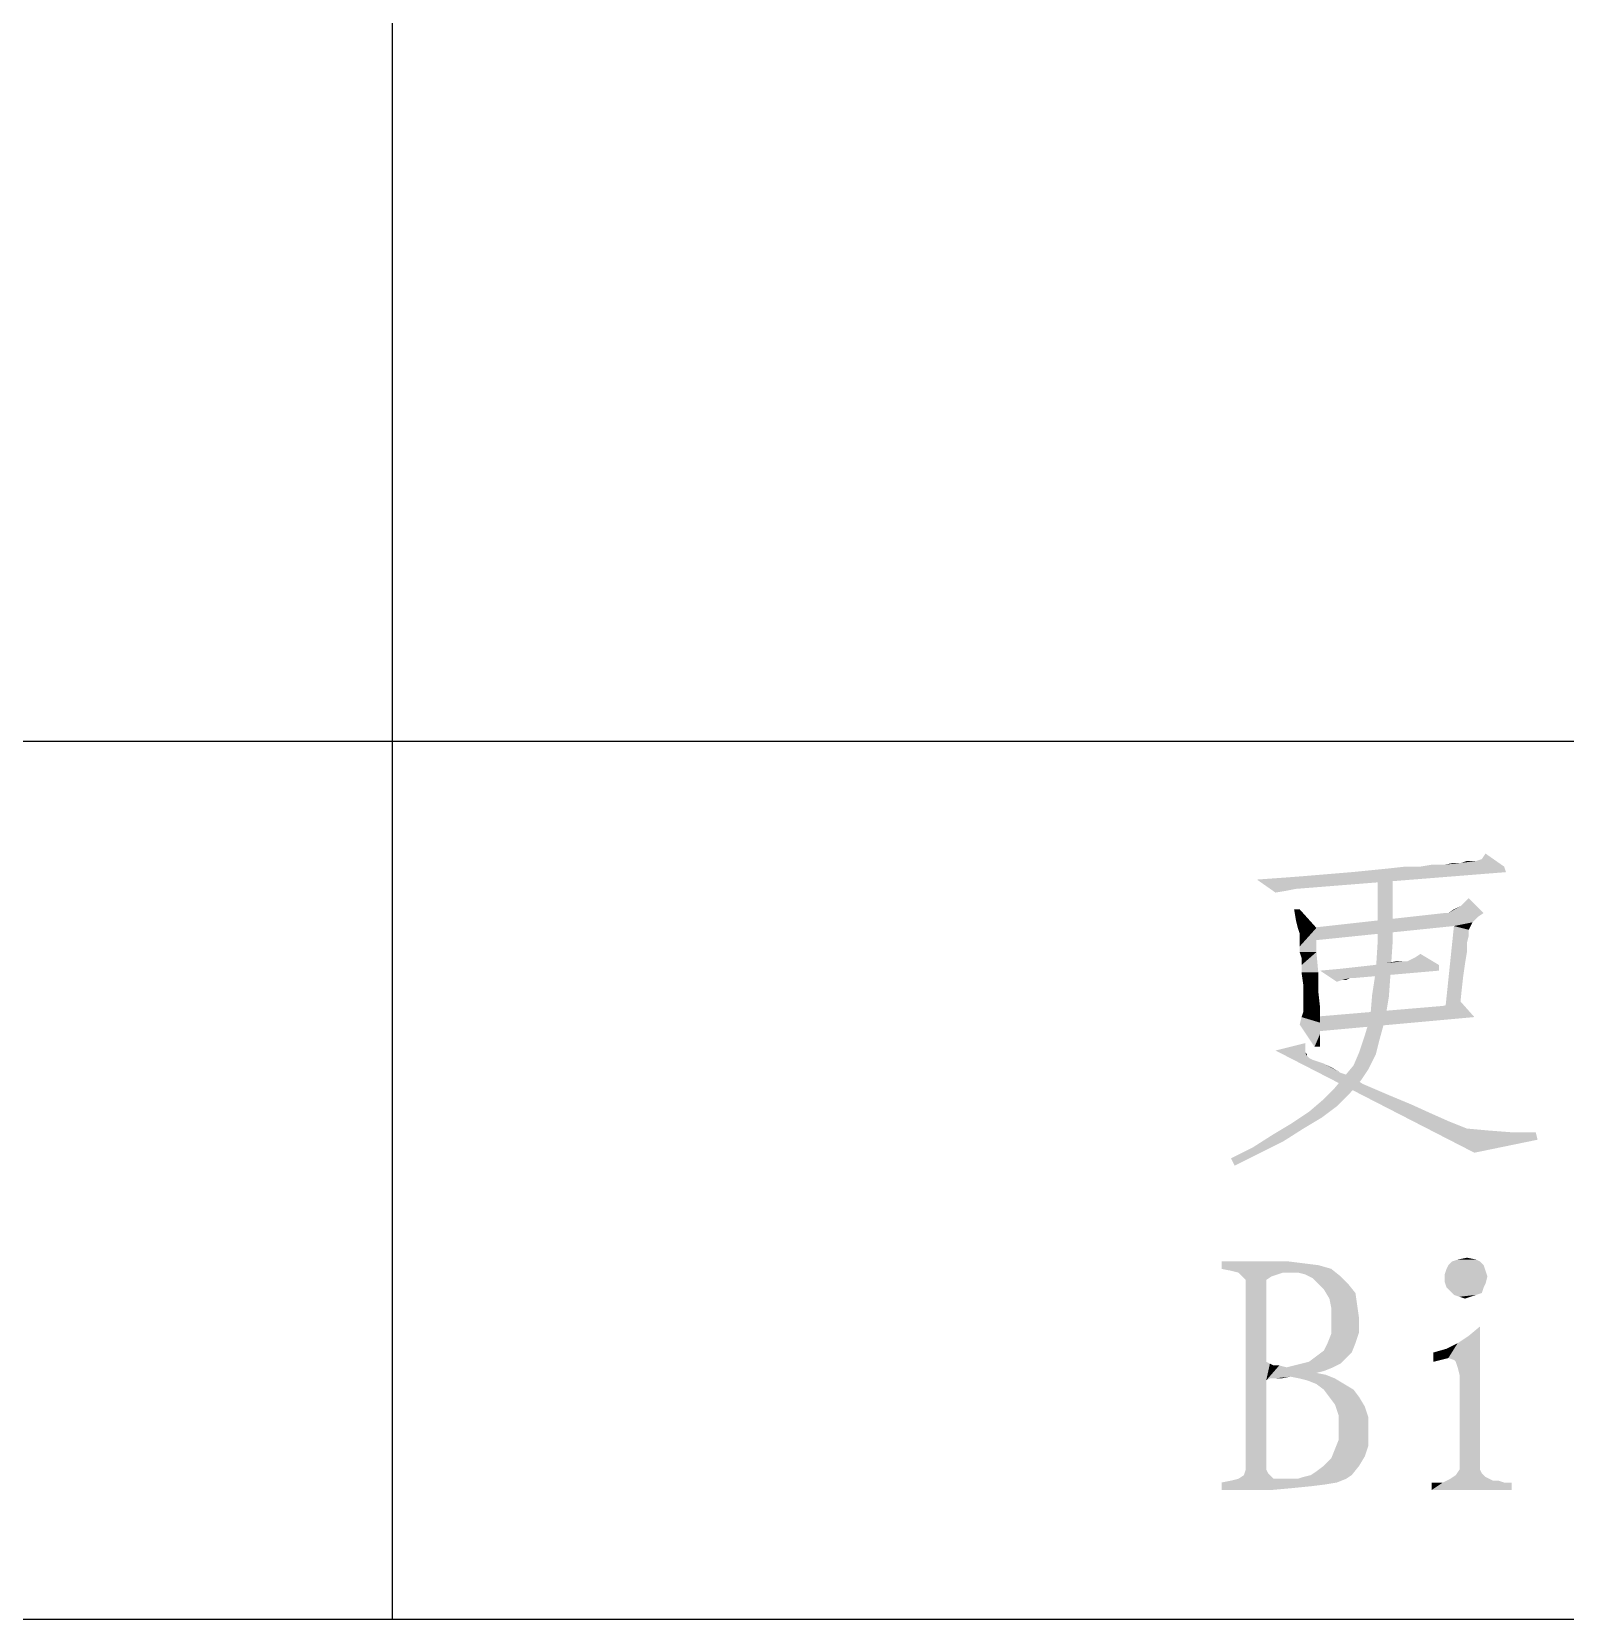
# Model space of a CAD drawing. Header units: millimetres. Extents: x 336 to 634, y 189 to 399.
# Drawn here: x 572.67 to 584.9, y 229.18 to 241.83 of the extents above; entities that cross this region are included whole.
import ezdxf

# ---------------------------------------------------------------- set-up
doc = ezdxf.new("R2010")
doc.units = ezdxf.units.MM

msp = doc.modelspace()

# ---------------------------------------------------------------- linework, layer by layer
at = {"color": 7, "linetype": 'Continuous'}
for p, q in [((575.54993, 229.17685), (575.54993, 255.17685)), ((448.54993, 236.17685), (628.54993, 236.17685)), ((448.54993, 229.17685), (628.54993, 229.17685))]:
    msp.add_line(p, q, dxfattribs=at)
for points in [[(583.1947, 235.1335), (583.34285, 235.14831), (584.40952, 235.17794)], [(583.1947, 235.1335), (584.40952, 235.17794), (584.42433, 235.1335)], [(583.34285, 235.14831), (583.491, 235.16313), (584.40952, 235.17794)], [(583.74285, 235.17794), (584.40952, 235.17794), (583.491, 235.16313)], [(583.74285, 235.17794), (583.491, 235.16313), (583.62433, 235.17794)], [(583.93544, 235.19275), (583.74285, 235.17794), (583.83174, 235.19275)], [(584.40952, 235.17794), (583.74285, 235.17794), (583.93544, 235.19275)], [(584.06878, 235.20757), (583.93544, 235.19275), (584.00952, 235.20757)], [(584.40952, 235.17794), (583.93544, 235.19275), (584.06878, 235.20757)], [(584.17248, 235.22239), (584.18729, 235.22239), (584.06878, 235.20757)], [(584.15767, 235.22239), (584.17248, 235.22239), (584.06878, 235.20757)], [(584.15767, 235.22239), (584.06878, 235.20757), (584.11322, 235.22239)], [(584.40952, 235.17794), (584.06878, 235.20757), (584.18729, 235.22239)], [(584.40952, 235.17794), (584.18729, 235.22239), (584.23174, 235.2372)], [(584.23174, 235.2372), (584.26137, 235.28164), (584.40952, 235.17794)], [(582.43915, 235.07424), (582.64655, 235.08905), (584.42433, 235.1335)], [(582.43915, 235.07424), (584.42433, 235.1335), (582.75026, 235.00016)], [(582.75026, 235.00016), (582.58729, 234.97053), (582.43915, 235.07424)], [(582.64655, 235.08905), (582.83915, 235.10387), (584.42433, 235.1335)], [(582.83915, 235.10387), (583.01692, 235.11868), (584.42433, 235.1335)], [(584.42433, 235.1335), (583.01692, 235.11868), (583.1947, 235.1335)], [(583.52063, 235.10387), (583.40211, 234.82239), (583.40211, 235.10387)], [(583.40211, 234.82239), (583.52063, 235.10387), (583.52063, 234.82239)], [(582.75026, 235.00016), (582.67618, 234.98535), (582.58729, 234.97053)], [(584.06878, 234.86683), (584.12804, 234.92609), (584.24655, 234.80757)], [(582.77989, 234.8372), (582.75026, 234.74831), (582.73544, 234.8372)], [(582.76507, 234.68905), (582.75026, 234.74831), (582.77989, 234.8372)], [(582.76507, 234.68905), (582.77989, 234.8372), (582.91322, 234.68905)], [(584.24655, 234.80757), (584.20211, 234.77794), (582.86878, 234.68905)], [(583.96507, 234.80757), (584.24655, 234.80757), (582.86878, 234.68905)], [(583.96507, 234.80757), (582.86878, 234.68905), (583.93544, 234.80757)], [(583.52063, 234.82239), (583.40211, 234.58535), (583.40211, 234.82239)], [(583.40211, 234.58535), (583.52063, 234.82239), (583.52063, 234.57053)], [(583.96507, 234.80757), (584.00952, 234.8372), (584.06878, 234.86683)], [(584.24655, 234.80757), (583.96507, 234.80757), (584.06878, 234.86683)], [(582.91322, 234.68905), (582.77989, 234.64461), (582.76507, 234.68905)], [(582.77989, 234.61498), (582.77989, 234.64461), (582.91322, 234.68905)], [(582.77989, 234.60016), (582.77989, 234.61498), (582.91322, 234.68905)], [(582.77989, 234.58535), (582.77989, 234.60016), (582.91322, 234.68905)], [(582.77989, 234.57053), (582.77989, 234.58535), (582.91322, 234.68905)], [(582.77989, 234.5409), (582.77989, 234.57053), (582.91322, 234.68905)], [(582.77989, 234.49646), (582.77989, 234.5409), (582.91322, 234.68905)], [(582.77989, 234.49646), (582.91322, 234.68905), (582.91322, 234.49646)], [(582.86878, 234.68905), (584.00952, 234.70387), (582.85396, 234.58535)], [(584.20211, 234.77794), (584.15767, 234.7335), (582.86878, 234.68905)], [(584.15767, 234.7335), (584.00952, 234.70387), (582.86878, 234.68905)], [(584.12804, 234.67424), (583.93544, 233.99276), (584.00952, 234.70387)], [(584.12804, 234.67424), (584.12804, 234.65942), (583.93544, 233.99276)], [(584.00952, 234.70387), (584.15767, 234.7335), (584.14285, 234.70387)], [(584.00952, 234.70387), (584.14285, 234.70387), (584.12804, 234.67424)], [(583.52063, 234.57053), (583.38729, 234.34831), (583.40211, 234.58535)], [(583.38729, 234.34831), (583.52063, 234.57053), (583.50581, 234.34831)], [(584.12804, 234.65942), (584.12804, 234.62979), (583.93544, 233.99276)], [(584.12804, 234.62979), (584.11322, 234.57053), (583.93544, 233.99276)], [(584.11322, 234.57053), (584.11322, 234.49646), (583.93544, 233.99276)], [(582.91322, 234.49646), (582.7947, 234.45201), (582.77989, 234.49646)], [(582.7947, 234.39276), (582.7947, 234.45201), (582.91322, 234.49646)], [(582.7947, 234.3335), (582.7947, 234.39276), (582.91322, 234.49646)], [(582.7947, 234.3335), (582.91322, 234.49646), (582.92804, 234.3335)], [(583.37248, 234.39276), (583.46137, 234.40757), (583.63915, 234.42238)], [(583.891, 234.39276), (583.37248, 234.39276), (583.63915, 234.42238)], [(583.60952, 234.42238), (583.63915, 234.42238), (583.46137, 234.40757)], [(583.60952, 234.42238), (583.46137, 234.40757), (583.55026, 234.42238)], [(583.63915, 234.42238), (583.66878, 234.4372), (583.69841, 234.45201)], [(583.891, 234.39276), (583.63915, 234.42238), (583.69841, 234.45201)], [(583.69841, 234.45201), (583.74285, 234.48164), (583.891, 234.39276)], [(584.11322, 234.49646), (584.09841, 234.40757), (583.93544, 233.99276)], [(582.92804, 234.3335), (582.80952, 234.22979), (582.7947, 234.3335)], [(582.80952, 234.22979), (582.92804, 234.3335), (582.92804, 234.18535)], [(582.94285, 234.34831), (583.10581, 234.36313), (583.891, 234.39276)], [(582.94285, 234.34831), (583.891, 234.39276), (583.891, 234.34831)], [(582.94285, 234.34831), (583.891, 234.34831), (583.17989, 234.28905)], [(582.94285, 234.34831), (583.17989, 234.28905), (583.12063, 234.27424)], [(583.12063, 234.27424), (583.07618, 234.25942), (582.94285, 234.34831)], [(583.10581, 234.36313), (583.23915, 234.37794), (583.891, 234.39276)], [(583.12063, 234.27424), (583.17989, 234.28905), (583.15026, 234.27424)], [(583.17989, 234.28905), (583.891, 234.34831), (583.20952, 234.28905)], [(583.891, 234.39276), (583.23915, 234.37794), (583.37248, 234.39276)], [(583.50581, 234.34831), (583.35767, 234.15572), (583.38729, 234.34831)], [(583.35767, 234.15572), (583.50581, 234.34831), (583.491, 234.1409)], [(584.09841, 234.40757), (584.08359, 234.30387), (583.93544, 233.99276)], [(584.08359, 234.30387), (584.06878, 234.17053), (583.93544, 233.99276)], [(582.92804, 234.18535), (582.80952, 234.12609), (582.80952, 234.22979)], [(582.80952, 234.06683), (582.80952, 234.12609), (582.92804, 234.18535)], [(582.80952, 234.06683), (582.92804, 234.18535), (582.94285, 234.05201)], [(584.06878, 234.17053), (584.05396, 234.02238), (583.93544, 233.99276)], [(582.7947, 233.97794), (582.80952, 234.02238), (582.94285, 234.05201)], [(582.7947, 233.97794), (582.94285, 234.05201), (582.94285, 233.9335)], [(582.94285, 234.05201), (582.80952, 234.02238), (582.80952, 234.06683)], [(584.17248, 233.97794), (582.86878, 233.97794), (583.92063, 234.06683)], [(583.491, 234.1409), (583.34285, 233.97794), (583.35767, 234.15572)], [(583.34285, 233.97794), (583.491, 234.1409), (583.46137, 233.96313)], [(584.17248, 233.97794), (583.92063, 234.06683), (583.97989, 234.08164)], [(583.97989, 234.08164), (584.05396, 234.11127), (584.17248, 233.97794)], [(582.94285, 233.9335), (582.77989, 233.91868), (582.7947, 233.97794)], [(582.77989, 233.91868), (582.94285, 233.9335), (582.94285, 233.84461)], [(582.94285, 233.84461), (582.89841, 233.7409), (582.77989, 233.91868)], [(584.17248, 233.97794), (582.86878, 233.85942), (582.86878, 233.97794)], [(583.46137, 233.96313), (583.29841, 233.82979), (583.34285, 233.97794)], [(583.29841, 233.82979), (583.46137, 233.96313), (583.41692, 233.80016)], [(582.94285, 233.84461), (582.94285, 233.78535), (582.89841, 233.7409)], [(582.89841, 233.7409), (582.94285, 233.78535), (582.94285, 233.7409)], [(583.41692, 233.80016), (583.25396, 233.69646), (583.29841, 233.82979)], [(583.25396, 233.69646), (583.41692, 233.80016), (583.38729, 233.68164)], [(582.82433, 233.72609), (582.58729, 233.71127), (582.82433, 233.77053)], [(582.58729, 233.71127), (582.82433, 233.72609), (582.82433, 233.69646)], [(582.58729, 233.71127), (582.82433, 233.69646), (582.83915, 233.66683)], [(582.58729, 233.71127), (582.83915, 233.66683), (582.85396, 233.65201)], [(582.85396, 233.65201), (584.17248, 232.89646), (582.58729, 233.71127)], [(582.82433, 233.69646), (582.83915, 233.68164), (582.83915, 233.66683)], [(582.85396, 233.65201), (582.88359, 233.6372), (584.17248, 232.89646)], [(583.38729, 233.68164), (583.20952, 233.59276), (583.25396, 233.69646)], [(583.20952, 233.59276), (583.38729, 233.68164), (583.32804, 233.56313)], [(582.88359, 233.6372), (582.92804, 233.62238), (584.17248, 232.89646)], [(582.92804, 233.62238), (582.97248, 233.60757), (584.17248, 232.89646)], [(582.97248, 233.60757), (583.03174, 233.57794), (583.10581, 233.5335)], [(582.97248, 233.60757), (583.10581, 233.5335), (584.17248, 232.89646)], [(583.10581, 233.5335), (583.1947, 233.50387), (583.28359, 233.44461)], [(583.10581, 233.5335), (583.28359, 233.44461), (584.17248, 232.89646)], [(583.32804, 233.56313), (583.13544, 233.50387), (583.20952, 233.59276)], [(583.13544, 233.50387), (583.32804, 233.56313), (583.26878, 233.47424)], [(583.17989, 233.37053), (582.95767, 233.31127), (583.06137, 233.41498)], [(583.26878, 233.47424), (583.06137, 233.41498), (583.13544, 233.50387)], [(583.06137, 233.41498), (583.26878, 233.47424), (583.17989, 233.37053)], [(583.28359, 233.44461), (583.491, 233.35572), (584.17248, 232.89646)], [(583.07618, 233.26683), (582.85396, 233.22238), (582.95767, 233.31127)], [(582.95767, 233.31127), (583.17989, 233.37053), (583.07618, 233.26683)], [(583.491, 233.35572), (583.66878, 233.28164), (584.17248, 232.89646)], [(583.66878, 233.28164), (583.83174, 233.20757), (584.17248, 232.89646)], [(582.95767, 233.17794), (582.72063, 233.1335), (582.85396, 233.22238)], [(582.72063, 233.1335), (582.95767, 233.17794), (582.80952, 233.08905)], [(582.85396, 233.22238), (583.07618, 233.26683), (582.95767, 233.17794)], [(583.83174, 233.20757), (583.96507, 233.14831), (584.17248, 232.89646)], [(583.96507, 233.14831), (584.11322, 233.08905), (584.17248, 232.89646)], [(582.64655, 232.98535), (582.40952, 232.9409), (582.57248, 233.04461)], [(582.80952, 233.08905), (582.57248, 233.04461), (582.72063, 233.1335)], [(582.57248, 233.04461), (582.80952, 233.08905), (582.64655, 232.98535)], [(584.11322, 233.08905), (584.27618, 233.07424), (584.17248, 232.89646)], [(584.27618, 233.07424), (584.46878, 233.05942), (584.17248, 232.89646)], [(584.66137, 233.05942), (584.67618, 233.00016), (584.17248, 232.89646)], [(584.46878, 233.05942), (584.66137, 233.05942), (584.17248, 232.89646)], [(582.46878, 232.89646), (582.23174, 232.85201), (582.40952, 232.9409)], [(582.23174, 232.85201), (582.46878, 232.89646), (582.26137, 232.79276)], [(582.40952, 232.9409), (582.64655, 232.98535), (582.46878, 232.89646)], [(582.691, 232.02979), (582.80952, 232.01498), (582.15767, 231.97053)], [(582.691, 232.02979), (582.15767, 231.97053), (582.15767, 232.02979)], [(582.80952, 232.01498), (582.92804, 232.00016), (582.15767, 231.97053)], [(584.21692, 232.02979), (583.96507, 232.00016), (583.9947, 232.02979)], [(583.96507, 232.00016), (584.21692, 232.02979), (584.24655, 232.00016)], [(584.18729, 232.04461), (583.9947, 232.02979), (584.03915, 232.04461)], [(583.9947, 232.02979), (584.18729, 232.04461), (584.21692, 232.02979)], [(584.03915, 232.04461), (584.11322, 232.05942), (584.18729, 232.04461)], [(582.15767, 231.97053), (582.92804, 232.00016), (583.03174, 231.97053)], [(583.03174, 231.97053), (582.23174, 231.95572), (582.15767, 231.97053)], [(582.291, 231.9409), (582.23174, 231.95572), (583.03174, 231.97053)], [(582.64655, 231.9409), (582.291, 231.9409), (583.03174, 231.97053)], [(582.64655, 231.9409), (582.32063, 231.91127), (582.291, 231.9409)], [(582.64655, 231.9409), (582.60211, 231.92609), (582.32063, 231.91127)], [(582.32063, 231.91127), (582.60211, 231.92609), (582.55767, 231.91127)], [(582.55767, 231.91127), (582.35026, 231.88164), (582.32063, 231.91127)], [(582.35026, 231.88164), (582.55767, 231.91127), (582.51322, 231.88164)], [(582.51322, 231.88164), (582.51322, 231.22979), (582.35026, 230.37053)], [(582.51322, 231.88164), (582.35026, 230.37053), (582.35026, 231.88164)], [(582.70581, 231.9409), (582.64655, 231.9409), (583.03174, 231.97053)], [(582.76507, 231.9409), (582.70581, 231.9409), (583.03174, 231.97053)], [(582.82433, 231.92609), (582.76507, 231.9409), (583.03174, 231.97053)], [(582.82433, 231.92609), (583.03174, 231.97053), (583.10581, 231.91127)], [(583.10581, 231.91127), (582.88359, 231.89646), (582.82433, 231.92609)], [(582.92804, 231.85201), (582.88359, 231.89646), (583.10581, 231.91127)], [(582.92804, 231.85201), (583.10581, 231.91127), (583.16507, 231.85201)], [(584.26137, 231.95572), (583.93544, 231.92609), (583.95026, 231.97053)], [(583.93544, 231.92609), (584.26137, 231.95572), (584.27618, 231.91127)], [(584.27618, 231.91127), (583.93544, 231.86683), (583.93544, 231.92609)], [(583.93544, 231.86683), (584.27618, 231.91127), (584.26137, 231.85201)], [(584.24655, 232.00016), (583.95026, 231.97053), (583.96507, 232.00016)], [(583.95026, 231.97053), (584.24655, 232.00016), (584.26137, 231.95572)], [(583.16507, 231.85201), (582.97248, 231.80757), (582.92804, 231.85201)], [(582.97248, 231.80757), (583.16507, 231.85201), (583.22433, 231.77794)], [(583.22433, 231.77794), (583.01692, 231.7335), (582.97248, 231.80757)], [(583.01692, 231.7335), (583.22433, 231.77794), (583.23915, 231.67424)], [(584.26137, 231.85201), (583.95026, 231.82238), (583.93544, 231.86683)], [(583.95026, 231.82238), (584.26137, 231.85201), (584.24655, 231.82238)], [(584.24655, 231.82238), (583.97989, 231.79276), (583.95026, 231.82238)], [(583.97989, 231.79276), (584.24655, 231.82238), (584.23174, 231.77794)], [(584.23174, 231.77794), (584.00952, 231.76313), (583.97989, 231.79276)], [(584.00952, 231.76313), (584.23174, 231.77794), (584.18729, 231.76313)], [(584.18729, 231.76313), (584.05396, 231.74831), (584.00952, 231.76313)], [(584.05396, 231.74831), (584.18729, 231.76313), (584.14285, 231.74831)], [(583.23915, 231.67424), (583.03174, 231.65942), (583.01692, 231.7335)], [(583.03174, 231.65942), (583.23915, 231.67424), (583.25396, 231.57053)], [(583.25396, 231.57053), (583.03174, 231.55572), (583.03174, 231.65942)], [(584.14285, 231.74831), (584.09841, 231.7335), (584.05396, 231.74831)], [(583.03174, 231.55572), (583.25396, 231.57053), (583.25396, 231.46683)], [(583.25396, 231.46683), (583.03174, 231.45201), (583.03174, 231.55572)], [(583.96507, 231.25942), (584.12804, 231.4372), (584.21692, 231.51127)], [(584.00952, 231.24461), (583.96507, 231.25942), (584.21692, 231.51127)], [(584.02433, 231.22979), (584.00952, 231.24461), (584.21692, 231.51127)], [(584.03915, 231.18535), (584.02433, 231.22979), (584.21692, 231.51127)], [(584.05396, 231.12609), (584.03915, 231.18535), (584.21692, 231.51127)], [(584.05396, 231.12609), (584.21692, 231.51127), (584.21692, 230.40016)], [(583.22433, 231.37794), (582.97248, 231.31868), (583.00211, 231.37794)], [(582.97248, 231.31868), (583.22433, 231.37794), (583.1947, 231.30387)], [(583.00211, 231.37794), (583.03174, 231.45201), (583.25396, 231.46683)], [(583.00211, 231.37794), (583.25396, 231.46683), (583.22433, 231.37794)], [(583.96507, 231.25942), (583.95026, 231.3335), (584.03915, 231.37794)], [(583.96507, 231.25942), (584.03915, 231.37794), (584.12804, 231.4372)], [(582.7947, 231.21498), (582.85396, 231.22979), (583.15026, 231.25942)], [(582.7947, 231.21498), (583.15026, 231.25942), (583.10581, 231.21498)], [(583.15026, 231.25942), (582.85396, 231.22979), (582.91322, 231.27424)], [(583.1947, 231.30387), (582.91322, 231.27424), (582.97248, 231.31868)], [(582.91322, 231.27424), (583.1947, 231.30387), (583.15026, 231.25942)], [(583.96507, 231.25942), (583.84655, 231.30387), (583.95026, 231.3335)], [(583.84655, 231.30387), (583.96507, 231.25942), (583.90581, 231.24461)], [(583.90581, 231.24461), (583.84655, 231.22979), (583.84655, 231.30387)], [(582.51322, 231.22979), (582.54285, 231.21498), (582.35026, 230.37053)], [(582.54285, 231.21498), (582.51322, 231.08164), (582.35026, 230.37053)], [(582.54285, 231.21498), (582.57248, 231.20016), (582.51322, 231.08164)], [(582.61692, 231.20016), (582.67618, 231.18535), (582.51322, 231.08164)], [(582.57248, 231.20016), (582.61692, 231.20016), (582.51322, 231.08164)], [(582.67618, 231.18535), (582.54285, 231.09646), (582.51322, 231.08164)], [(583.04655, 231.18535), (582.97248, 231.15572), (582.54285, 231.09646)], [(582.67618, 231.18535), (583.04655, 231.18535), (582.54285, 231.09646)], [(582.97248, 231.15572), (582.91322, 231.1409), (582.54285, 231.09646)], [(582.91322, 231.1409), (582.70581, 231.11127), (582.54285, 231.09646)], [(582.67618, 231.18535), (582.73544, 231.20016), (583.10581, 231.21498)], [(582.67618, 231.18535), (583.10581, 231.21498), (583.04655, 231.18535)], [(582.91322, 231.1409), (582.98729, 231.12609), (582.70581, 231.11127)], [(582.77989, 231.09646), (582.70581, 231.11127), (582.98729, 231.12609)], [(583.10581, 231.21498), (582.73544, 231.20016), (582.7947, 231.21498)], [(582.77989, 231.09646), (582.98729, 231.12609), (583.06137, 231.09646)], [(584.21692, 230.40016), (584.05396, 230.37053), (584.05396, 231.12609)], [(582.35026, 230.37053), (582.51322, 231.08164), (582.51322, 230.37053)], [(582.57248, 231.09646), (582.54285, 231.09646), (582.70581, 231.11127)], [(582.57248, 231.09646), (582.70581, 231.11127), (582.63174, 231.09646)], [(583.06137, 231.09646), (582.83915, 231.08164), (582.77989, 231.09646)], [(582.91322, 231.05201), (582.83915, 231.08164), (583.06137, 231.09646)], [(582.91322, 231.05201), (583.06137, 231.09646), (583.13544, 231.05201)], [(583.13544, 231.05201), (582.97248, 231.00757), (582.91322, 231.05201)], [(582.97248, 231.00757), (583.13544, 231.05201), (583.20952, 231.00757)], [(583.20952, 231.00757), (583.01692, 230.94831), (582.97248, 231.00757)], [(583.01692, 230.94831), (583.20952, 231.00757), (583.25396, 230.94831)], [(583.25396, 230.94831), (583.06137, 230.88905), (583.01692, 230.94831)], [(583.06137, 230.88905), (583.25396, 230.94831), (583.29841, 230.87424)], [(583.29841, 230.87424), (583.091, 230.80016), (583.06137, 230.88905)], [(583.091, 230.80016), (583.29841, 230.87424), (583.32804, 230.78535)], [(583.32804, 230.78535), (583.091, 230.71127), (583.091, 230.80016)], [(583.091, 230.71127), (583.32804, 230.78535), (583.32804, 230.68164)], [(583.32804, 230.68164), (583.091, 230.60757), (583.091, 230.71127)], [(583.091, 230.60757), (583.32804, 230.68164), (583.32804, 230.56313)], [(583.29841, 230.47424), (583.03174, 230.45942), (583.06137, 230.5335)], [(583.32804, 230.56313), (583.06137, 230.5335), (583.091, 230.60757)], [(583.06137, 230.5335), (583.32804, 230.56313), (583.29841, 230.47424)], [(582.51322, 230.37053), (582.52804, 230.3409), (582.33544, 230.32609)], [(582.51322, 230.37053), (582.33544, 230.32609), (582.35026, 230.37053)], [(582.86878, 230.32609), (582.91322, 230.35572), (583.25396, 230.40016)], [(582.86878, 230.32609), (583.25396, 230.40016), (583.1947, 230.32609)], [(583.25396, 230.40016), (582.91322, 230.35572), (582.97248, 230.40016)], [(582.97248, 230.40016), (583.03174, 230.45942), (583.29841, 230.47424)], [(582.97248, 230.40016), (583.29841, 230.47424), (583.25396, 230.40016)], [(584.21692, 230.37053), (584.23174, 230.3409), (584.02433, 230.32609)], [(584.21692, 230.37053), (584.02433, 230.32609), (584.05396, 230.37053)], [(584.05396, 230.37053), (584.21692, 230.40016), (584.21692, 230.37053)], [(582.15767, 230.26683), (582.23174, 230.28164), (583.15026, 230.29646)], [(582.15767, 230.26683), (583.15026, 230.29646), (583.07618, 230.26683)], [(583.07618, 230.26683), (582.98729, 230.25201), (582.15767, 230.20757)], [(583.07618, 230.26683), (582.15767, 230.20757), (582.15767, 230.26683)], [(582.98729, 230.25201), (582.86878, 230.2372), (582.15767, 230.20757)], [(582.86878, 230.2372), (582.72063, 230.22238), (582.15767, 230.20757)], [(582.76507, 230.29646), (583.15026, 230.29646), (582.23174, 230.28164)], [(582.66137, 230.29646), (582.76507, 230.29646), (582.23174, 230.28164)], [(582.60211, 230.29646), (582.66137, 230.29646), (582.23174, 230.28164)], [(582.57248, 230.29646), (582.60211, 230.29646), (582.23174, 230.28164)], [(582.57248, 230.29646), (582.23174, 230.28164), (582.291, 230.29646)], [(582.55767, 230.31127), (582.291, 230.29646), (582.33544, 230.32609)], [(582.291, 230.29646), (582.55767, 230.31127), (582.57248, 230.29646)], [(582.33544, 230.32609), (582.52804, 230.3409), (582.55767, 230.31127)], [(582.76507, 230.29646), (582.80952, 230.31127), (583.1947, 230.32609)], [(582.76507, 230.29646), (583.1947, 230.32609), (583.15026, 230.29646)], [(583.1947, 230.32609), (582.80952, 230.31127), (582.86878, 230.32609)], [(584.40952, 230.26683), (584.46878, 230.26683), (583.83174, 230.20757)], [(583.92063, 230.26683), (584.40952, 230.26683), (583.83174, 230.20757)], [(583.92063, 230.26683), (583.83174, 230.20757), (583.83174, 230.26683)], [(583.83174, 230.20757), (584.46878, 230.26683), (584.46878, 230.20757)], [(584.291, 230.29646), (584.32063, 230.28164), (583.92063, 230.26683)], [(584.291, 230.29646), (583.92063, 230.26683), (583.97989, 230.29646)], [(584.32063, 230.28164), (584.36507, 230.28164), (583.92063, 230.26683)], [(583.92063, 230.26683), (584.36507, 230.28164), (584.40952, 230.26683)], [(584.26137, 230.31127), (583.97989, 230.29646), (584.02433, 230.32609)], [(583.97989, 230.29646), (584.26137, 230.31127), (584.291, 230.29646)], [(584.02433, 230.32609), (584.23174, 230.3409), (584.26137, 230.31127)], [(582.36507, 230.20757), (582.15767, 230.20757), (582.72063, 230.22238)], [(582.36507, 230.20757), (582.72063, 230.22238), (582.55767, 230.20757)]]:
    msp.add_solid(points, dxfattribs=at)

doc.saveas('drawing.dxf')
